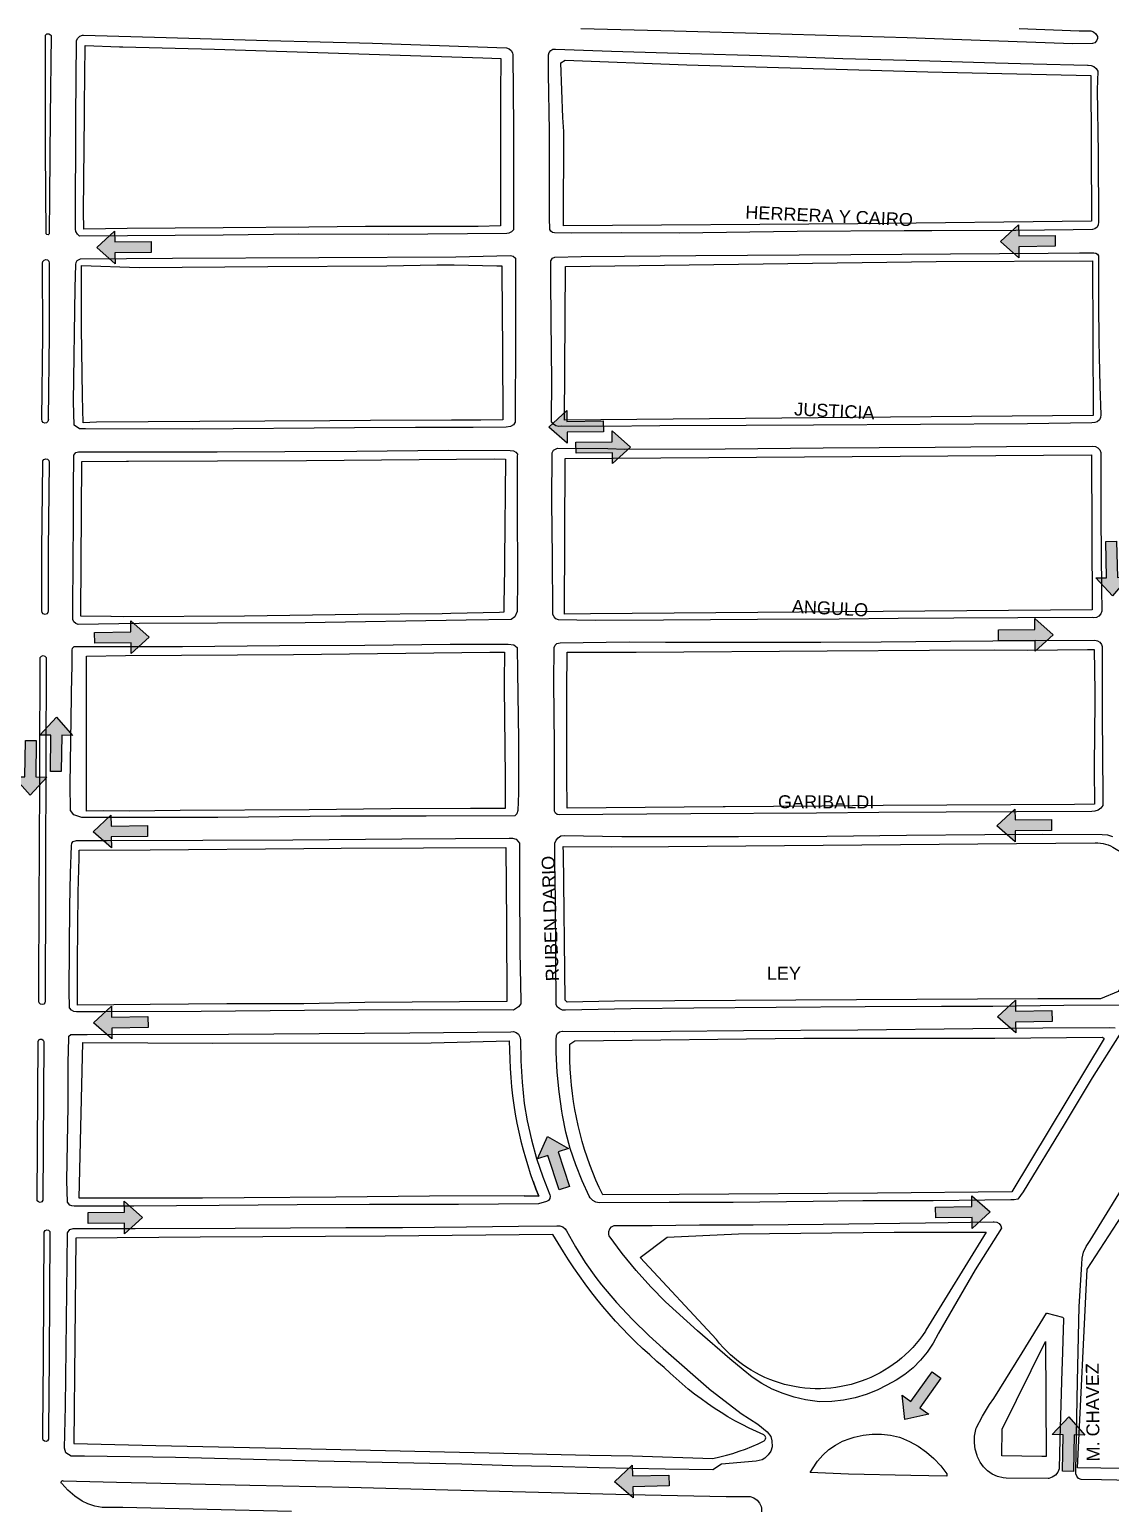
# Model space of a CAD drawing. Header units: metres. Extents: x 668617 to 675126, y 2286318 to 2293677.
# Drawn here: x 671734 to 672152, y 2291867 to 2292439 of the extents above; entities that cross this region are included whole.
import ezdxf

# ---------------------------------------------------------------- set-up
doc = ezdxf.new("R2010")
doc.units = ezdxf.units.M
doc.header["$MEASUREMENT"] = 0
for name, color, linetype in [('0_SENTIDO-VIAL', 30, 'Continuous'), ('DMTG-BANQUETA', 252, 'Continuous'), ('DMTG-CAMELLON', 252, 'Continuous'), ('DMTG-MANZANA', 253, 'Continuous'), ('DMTG-NOM-CALLES', 251, 'Continuous'), ('DMTG-TRAZA-BASE', 7, 'Continuous'), ('DMTG_SECCIONES_VIALES', 250, 'Continuous')]:
    doc.layers.add(name, color=color, linetype=linetype)
doc.styles.get("Standard").update_dxf_attribs({"font": 'arial.ttf'})

# ---------------------------------------------------------------- blocks, each defined once
blk = doc.blocks.new('traza_base_proyecto')
at = {"layer": '0_SENTIDO-VIAL'}
for points in [[(224.19, -298.07), (210.15, -298.26), (210.21, -302.48), (203.1, -296.25), (210.03, -289.84), (210.09, -294.05), (224.14, -293.86)], [(573.48, -295.73), (559.43, -295.92), (559.49, -300.14), (552.38, -293.91), (559.32, -287.5), (559.38, -291.71), (573.42, -291.52)], [(398.92, -367.43), (384.88, -367.62), (384.94, -371.84), (377.83, -365.61), (384.76, -359.2), (384.82, -363.41), (398.87, -363.22)], [(388.3, -371.49), (402.35, -371.3), (402.29, -367.09), (409.4, -373.31), (402.46, -379.73), (402.41, -375.51), (388.36, -375.7)], [(597.22, -409.65), (597.58, -423.69), (601.8, -423.58), (595.66, -430.76), (589.16, -423.91), (593.37, -423.8), (593.01, -409.76)], [(202.31, -444.92), (216.35, -444.73), (216.29, -440.52), (223.4, -446.74), (216.46, -453.16), (216.41, -448.94), (202.36, -449.13)], [(551.58, -444.01), (565.63, -443.82), (565.57, -439.61), (572.68, -445.83), (565.74, -452.25), (565.69, -448.04), (551.64, -448.23)], [(185.19, -498.71), (185.35, -484.67), (181.14, -484.62), (187.54, -477.67), (193.78, -484.76), (189.57, -484.72), (189.4, -498.76)], [(179.73, -486.75), (179.57, -500.79), (183.78, -500.84), (177.38, -507.79), (171.14, -500.7), (175.36, -500.74), (175.52, -486.7)], [(572.07, -521.46), (558.02, -521.65), (558.08, -525.86), (550.97, -519.64), (557.91, -513.22), (557.97, -517.43), (572.01, -517.24)], [(222.78, -523.8), (208.74, -523.99), (208.8, -528.2), (201.69, -521.97), (208.62, -515.56), (208.68, -519.77), (222.73, -519.58)], [(572.26, -595.32), (558.21, -595.51), (558.27, -599.72), (551.16, -593.5), (558.1, -587.08), (558.16, -591.29), (572.2, -591.1)], [(222.97, -597.65), (208.93, -597.84), (208.99, -602.06), (201.88, -595.83), (208.81, -589.42), (208.87, -593.63), (222.92, -593.44)], [(381.82, -660.4), (377.46, -647.04), (373.46, -648.35), (377.29, -639.71), (385.48, -644.43), (381.47, -645.74), (385.82, -659.09)], [(527.25, -667.03), (541.29, -666.84), (541.24, -662.63), (548.34, -668.85), (541.41, -675.27), (541.35, -671.06), (527.31, -671.25)], [(199.74, -669.19), (213.79, -669), (213.73, -664.79), (220.84, -671.01), (213.9, -677.43), (213.84, -673.22), (199.8, -673.41)], [(529.33, -733.17), (521.2, -744.63), (524.64, -747.07), (515.42, -749.13), (514.33, -739.75), (517.77, -742.19), (525.9, -730.73)], [(576.31, -769.08), (576.58, -755.03), (572.36, -754.95), (578.81, -748.05), (585, -755.19), (580.79, -755.11), (580.53, -769.16)], [(424.31, -774.8), (410.27, -775.15), (410.38, -779.36), (403.2, -773.22), (410.06, -766.73), (410.17, -770.94), (424.21, -770.59)]]:
    blk.add_hatch(color=256, dxfattribs=at).paths.add_polyline_path(points)
for points in [[(224.19, -298.07), (210.15, -298.26), (210.21, -302.48), (203.1, -296.25), (210.03, -289.84), (210.09, -294.05), (224.14, -293.86)], [(573.48, -295.73), (559.43, -295.92), (559.49, -300.14), (552.38, -293.91), (559.32, -287.5), (559.38, -291.71), (573.42, -291.52)], [(398.92, -367.43), (384.88, -367.62), (384.94, -371.84), (377.83, -365.61), (384.76, -359.2), (384.82, -363.41), (398.87, -363.22)], [(388.3, -371.49), (402.35, -371.3), (402.29, -367.09), (409.4, -373.31), (402.46, -379.73), (402.41, -375.51), (388.36, -375.7)], [(597.22, -409.65), (597.58, -423.69), (601.8, -423.58), (595.66, -430.76), (589.16, -423.91), (593.37, -423.8), (593.01, -409.76)], [(202.31, -444.92), (216.35, -444.73), (216.29, -440.52), (223.4, -446.74), (216.46, -453.16), (216.41, -448.94), (202.36, -449.13)], [(551.58, -444.01), (565.63, -443.82), (565.57, -439.61), (572.68, -445.83), (565.74, -452.25), (565.69, -448.04), (551.64, -448.23)], [(185.19, -498.71), (185.35, -484.67), (181.14, -484.62), (187.54, -477.67), (193.78, -484.76), (189.57, -484.72), (189.4, -498.76)], [(179.73, -486.75), (179.57, -500.79), (183.78, -500.84), (177.38, -507.79), (171.14, -500.7), (175.36, -500.74), (175.52, -486.7)], [(572.07, -521.46), (558.02, -521.65), (558.08, -525.86), (550.97, -519.64), (557.91, -513.22), (557.97, -517.43), (572.01, -517.24)], [(222.78, -523.8), (208.74, -523.99), (208.8, -528.2), (201.69, -521.97), (208.62, -515.56), (208.68, -519.77), (222.73, -519.58)], [(572.26, -595.32), (558.21, -595.51), (558.27, -599.72), (551.16, -593.5), (558.1, -587.08), (558.16, -591.29), (572.2, -591.1)], [(222.97, -597.65), (208.93, -597.84), (208.99, -602.06), (201.88, -595.83), (208.81, -589.42), (208.87, -593.63), (222.92, -593.44)], [(381.82, -660.4), (377.46, -647.04), (373.46, -648.35), (377.29, -639.71), (385.48, -644.43), (381.47, -645.74), (385.82, -659.09)], [(527.25, -667.03), (541.29, -666.84), (541.24, -662.63), (548.34, -668.85), (541.41, -675.27), (541.35, -671.06), (527.31, -671.25)], [(199.74, -669.19), (213.79, -669), (213.73, -664.79), (220.84, -671.01), (213.9, -677.43), (213.84, -673.22), (199.8, -673.41)], [(529.33, -733.17), (521.2, -744.63), (524.64, -747.07), (515.42, -749.13), (514.33, -739.75), (517.77, -742.19), (525.9, -730.73)], [(576.31, -769.08), (576.58, -755.03), (572.36, -754.95), (578.81, -748.05), (585, -755.19), (580.79, -755.11), (580.53, -769.16)], [(424.31, -774.8), (410.27, -775.15), (410.38, -779.36), (403.2, -773.22), (410.06, -766.73), (410.17, -770.94), (424.21, -770.59)]]:
    blk.add_lwpolyline(points, close=True, dxfattribs=at)
at = {"layer": 'DMTG-BANQUETA', "linetype": 'Continuous', "lineweight": 25}
for points in [[(361.57, -290.79, 0), (315.81, -291.14, 0), (281.12, -291.11, 0), (251.94, -291.47, 0), (196.49, -291.82, 0), (195.63, -291.03, 0), (195.07, -290, 0), (194.9, -289.17, 0), (195.07, -245.92, 0), (195.34, -216.22, 0), (195.82, -215.26, 0), (196.61, -214.55, 0), (197.6, -214.16, 0), (197.96, -214.12, 0), (229.9, -215.06, 0), (269.28, -216.19, 0), (309.72, -217.26, 0), (361.49, -219.1, 0), (362.48, -219.39, 0), (363.3, -220.04, 0), (363.81, -220.94, 0), (363.94, -221.68, 0), (364.16, -249.87, 0), (364.11, -289.37, 0), (363.35, -290.19, 0), (362.37, -290.67, 0)], [(564.95, -225.27, 0), (585.92, -225.79, 0), (586.2, -225.74, 0), (587.38, -225.8, 0), (588.48, -226.25, 0), (589.37, -227.03, 0), (589.96, -228.06, 0), (589.75, -235.23, 0), (590.06, -259.76, 0), (590.21, -286.09, 0), (590.26, -286.37, 0), (590.15, -287.4, 0), (589.66, -288.3, 0), (588.87, -288.96, 0), (587.88, -289.26, 0), (580.5, -289.42, 0), (558.24, -289.68, 0), (525.87, -289.77, 0), (515.11, -289.79, 0), (473.81, -290, 0), (428.13, -290.6, 0), (405.85, -290.58, 0), (386.75, -290.62, 0), (379.95, -290.49, 0), (379.24, -290.37, 0), (378.56, -289.92, 0), (378.19, -289.19, 0), (378.13, -284.68, 0), (378.06, -251.3, 0), (377.69, -229.12, 0), (377.72, -221.87, 0), (377.72, -221.73, 0), (377.96, -220.8, 0), (378.56, -220.05, 0), (379.41, -219.6, 0), (380.37, -219.54, 0), (402.02, -220.36, 0), (432.27, -221.25, 0), (460.03, -222.06, 0), (491.45, -223.16, 0), (520.75, -223.91, 0), (550.48, -224.86, 0)], [(302.72, -365.94, 0), (240.25, -366.4, 0), (198.82, -366.26, 0), (196.39, -366.22, 0), (194.37, -364.87, 0), (194.14, -355.87, 0), (194.78, -311.73, 0), (195.04, -302.78, 0), (195.1, -301.98, 0), (195.51, -301.24, 0), (196.82, -300.58, 0), (232.44, -300.37, 0), (288.98, -300.09, 0), (341.94, -299.78, 0), (363, -299.35, 0), (364.09, -299.55, 0), (364.88, -300.27, 0), (364.96, -307.82, 0), (365, -330.21, 0), (364.83, -363.69, 0), (364.14, -364.69, 0), (362.97, -365.43, 0), (361.36, -365.61, 0), (348.57, -365.78, 0), (326.26, -365.8, 0)], [(420.7, -365.16, 0), (398.89, -365.33, 0), (382.85, -365.29, 0), (381.69, -365.41, 0), (380.55, -365.12, 0), (379.56, -364.49, 0), (378.85, -363.56, 0), (378.97, -346.94, 0), (378.89, -337.03, 0), (378.63, -309.47, 0), (378.6, -301.34, 0), (379.24, -300.31, 0), (380.13, -299.87, 0), (390.25, -299.62, 0), (407.07, -299.49, 0), (434.57, -299.3, 0), (494.47, -298.84, 0), (514.22, -298.78, 0), (570.73, -298.37, 0), (582.9, -298.24, 0), (588.44, -298.29, 0), (589.22, -298.33, 0), (589.85, -298.75, 0), (590.21, -299.43, 0), (590.21, -300.01, 0), (590.26, -317.82, 0), (590.42, -332.43, 0), (590.44, -338.33, 0), (590.76, -349.81, 0), (591.08, -360.87, 0), (591, -361.85, 0), (590.55, -362.79, 0), (589.77, -363.51, 0), (588.8, -363.87, 0), (587.68, -364.02, 0), (562.74, -364.33, 0), (480.13, -364.9, 0), (454.07, -364.93, 0)], [(364.11, -374.79, 0), (365.06, -375.32, 0), (365.65, -376.08, 0), (365.64, -376.79, 0), (365.54, -395.44, 0), (365.76, -424.48, 0), (365.53, -436.83, 0), (364.71, -438.94, 0), (363.27, -439.95, 0), (345.82, -440.23, 0), (283.65, -441.26, 0), (249.8, -441.43, 0), (219.57, -441.47, 0), (195.95, -441.87, 0), (195.02, -441.54, 0), (194.29, -440.87, 0), (193.88, -439.97, 0), (193.83, -439.24, 0), (193.94, -413.93, 0), (194.1, -405.67, 0), (194.07, -389.4, 0), (194.31, -376.5, 0), (195.03, -375.43, 0), (196.03, -375.22, 0), (215.1, -375.1, 0), (249.69, -375.2, 0), (275.85, -375.07, 0), (303.6, -374.86, 0), (338.97, -374.51, 0), (362.87, -374.68, 0)], [(590.01, -373.62, 0), (590.73, -374.44, 0), (591.1, -375.45, 0), (591.12, -375.56, 0), (591.19, -400.84, 0), (591.39, -427.93, 0), (591.48, -436.8, 0), (591.1, -437.82, 0), (590.39, -438.62, 0), (589.44, -439.15, 0), (588.34, -439.27, 0), (587.74, -439.17, 0), (559.11, -439.27, 0), (534.3, -439.45, 0), (512.76, -439.52, 0), (489.96, -439.79, 0), (458.44, -439.98, 0), (422.08, -440.25, 0), (395.7, -440.41, 0), (381.56, -440.12, 0), (380.58, -439.72, 0), (379.83, -438.98, 0), (379.4, -438.01, 0), (379.35, -436.99, 0), (379.27, -415.81, 0), (379.02, -394.43, 0), (379.11, -375.54, 0), (379.6, -374.47, 0), (381.23, -373.69, 0), (400.65, -373.91, 0), (407.2, -374.09, 0), (445.94, -373.98, 0), (483.83, -373.61, 0), (527.15, -373.35, 0), (554.69, -373.08, 0), (587.97, -372.99, 0), (589.05, -373.12, 0)], [(364.24, -449.75, 0), (365.6, -450.77, 0), (365.71, -460.03, 0), (366.13, -486.45, 0), (366.12, -507.12, 0), (365.88, -513.74, 0), (365.41, -515.01, 0), (364.66, -515.84, 0), (330.38, -515.92, 0), (297.45, -515.97, 0), (249.91, -516.45, 0), (214.4, -516.52, 0), (197.39, -516.47, 0), (194.3, -515.5, 0), (192.97, -513.71, 0), (192.85, -503.77, 0), (193.52, -461.37, 0), (193.59, -459.15, 0), (193.56, -451.85, 0), (193.81, -451.06, 0), (194.45, -450.41, 0), (196.29, -450.35, 0), (206.54, -450.42, 0), (236.19, -450.36, 0), (273.74, -450.07, 0), (306.72, -449.87, 0), (339.75, -449.54, 0), (362.16, -449.44, 0)], [(589.82, -448.15, 0), (590.72, -448.72, 0), (591.34, -449.58, 0), (591.6, -450.44, 0), (591.69, -477.04, 0), (591.94, -507.85, 0), (591.94, -511.87, 0), (591.15, -512.93, 0), (590.1, -513.69, 0), (588.86, -514.09, 0), (587.59, -514.11, 0), (558.54, -514.3, 0), (531.41, -514.46, 0), (505.34, -514.54, 0), (481.22, -514.75, 0), (432.69, -515.12, 0), (398.69, -515.34, 0), (381.94, -515.46, 0), (381.07, -515.3, 0), (380.38, -514.78, 0), (379.98, -514.01, 0), (379.97, -513.12, 0), (380.01, -512.98, 0), (379.96, -488.48, 0), (379.69, -464.24, 0), (379.94, -450.8, 0), (380.29, -449.9, 0), (380.97, -449.2, 0), (382.19, -448.97, 0), (408.9, -448.65, 0), (422.9, -448.71, 0), (482.98, -448.69, 0), (506.23, -448.56, 0), (533, -448.35, 0), (565.69, -448.04, 0), (588.77, -447.95, 0)], [(366.15, -589.68, 0), (364.19, -590.94, 0), (325.06, -590.76, 0), (283.41, -591.1, 0), (243.52, -591.48, 0), (205.48, -591.58, 0), (195.34, -591.6, 0), (194.31, -591.5, 0), (193.33, -590.93, 0), (192.62, -590, 0), (192.51, -583.41, 0), (192.77, -550.73, 0), (192.95, -537.95, 0), (193.39, -527.41, 0), (193.44, -526.43, 0), (193.99, -525.78, 0), (195.27, -525.41, 0), (207.12, -525.4, 0), (244.14, -525.28, 0), (278.91, -525.05, 0), (321.02, -524.69, 0), (362.44, -524.46, 0), (363.83, -524.48, 0), (365.22, -524.85, 0), (366.44, -526.36, 0), (366.47, -541.49, 0), (366.62, -568.42, 0), (366.96, -587.3, 0), (366.94, -588.5, 0)], [(250.39, -666.37, 0), (217.41, -666.7, 0), (194.34, -666.62, 0), (193.5, -666.61, 0), (192.66, -666.34, 0), (191.79, -665.19, 0), (191.61, -656.7, 0), (192.01, -628.05, 0), (192.11, -611.2, 0), (192.28, -601.77, 0), (192.35, -600.96, 0), (193.08, -600.36, 0), (199.47, -600.28, 0), (253.99, -600.25, 0), (324.06, -599.72, 0), (363.19, -599.26, 0), (364.21, -599.23, 0), (365.25, -599.57, 0), (366.1, -600.27, 0), (366.65, -601.22, 0), (366.83, -602.3, 0), (366.94, -610.55, 0), (367.45, -618.79, 0), (368.35, -627, 0), (369.48, -633.72, 0), (371.08, -641.02, 0), (373.06, -648.23, 0), (375.44, -655.32, 0), (378.19, -662.27, 0), (378.3, -662.85, 0), (378.16, -663.73, 0), (377.66, -664.46, 0), (376.88, -664.91, 0), (373.84, -665.74, 0), (342.89, -666.03, 0), (308.53, -666.08, 0), (280.54, -666.12, 0)], [(383.22, -674.71, 0), (384.16, -675.49, 0), (384.63, -676.17, 0), (388.06, -682.37, 0), (391.83, -688.42, 0), (395.94, -694.22, 0), (398.19, -697.11, 0), (404.01, -703.95, 0), (410.14, -710.52, 0), (416.55, -716.81, 0), (421.94, -721.67, 0), (440.71, -738.01, 0), (440.97, -738.23, 0), (452.16, -746.77, 0), (458.55, -750.93, 0), (462.25, -753.92, 0), (463.6, -755.72, 0), (463.96, -757.32, 0), (464.16, -759.73, 0), (463.56, -761.36, 0), (462.6, -762.81, 0), (461.34, -764.01, 0), (460.2, -764.71, 0), (457.99, -765.27, 0), (444.56, -766.37, 0), (441.19, -768.61, 0), (422.77, -768.28, 0), (397.28, -767.85, 0), (378.57, -767.23, 0), (363.6, -767.02, 0), (344.23, -766.35, 0), (288.66, -765.21, 0), (268.69, -764.71, 0), (233.54, -763.85, 0), (198.41, -763.35, 0), (193.25, -763.31, 0), (191.2, -761.99, 0), (190.71, -760.25, 0), (191.09, -743.91, 0), (191.65, -688.61, 0), (191.81, -677, 0), (192.77, -675.76, 0), (194, -675.25, 0), (195.16, -675.27, 0), (217.94, -675.36, 0), (256.64, -675.22, 0), (299.35, -674.94, 0), (321.3, -674.87, 0), (345.97, -674.69, 0), (366.11, -674.41, 0), (380.86, -674.24, 0), (382.08, -674.28, 0)], [(551.81, -673.4, 0), (552.44, -674.22, 0), (552.69, -675.21, 0), (542.63, -691.33, 0), (528.4, -715.75, 0), (528.25, -716.07, 0), (526.31, -719.68, 0), (524.04, -723.07, 0), (521.44, -726.23, 0), (518.55, -729.12, 0), (515.38, -731.71, 0), (511.98, -733.98, 0), (508.38, -735.91, 0), (504.74, -737.73, 0), (500.5, -739.41, 0), (496.14, -740.73, 0), (491.69, -741.65, 0), (487.15, -742.18, 0), (482.59, -742.31, 0), (481.47, -742.21, 0), (477, -741.58, 0), (472.6, -740.55, 0), (468.31, -739.12, 0), (464.16, -737.34, 0), (460.19, -735.2, 0), (456.44, -732.7, 0), (452.88, -729.87, 0), (447.82, -725.66, 0), (435.25, -714.8, 0), (422.94, -703.65, 0), (417.22, -697.84, 0), (411.55, -691.53, 0), (406.19, -684.96, 0), (401.14, -678.15, 0), (400.99, -677.62, 0), (400.98, -676.52, 0), (401.35, -675.48, 0), (402.07, -674.62, 0), (403.05, -674.09, 0), (407.94, -674.12, 0), (417.7, -674.1, 0), (436.04, -673.94, 0), (456.76, -673.83, 0), (483.88, -673.6, 0), (523.34, -673.1, 0), (549.58, -672.77, 0), (549.94, -672.73, 0), (550.94, -672.87, 0)], [(571.02, -771.93, 0), (570.76, -771.97, 0), (554.57, -771.81, 0), (553.38, -771.71, 0), (551.21, -771.17, 0), (549.19, -770.25, 0), (547.31, -768.98, 0), (545.73, -767.41, 0), (544.44, -765.57, 0), (543.5, -763.54, 0), (543.35, -763.09, 0), (542.62, -760.62, 0), (542.27, -758.09, 0), (542.33, -755.52, 0), (542.77, -752.99, 0), (542.94, -752.41, 0), (545.35, -747.8, 0), (548.11, -743.37, 0), (549.75, -741.07, 0), (560.69, -723.34, 0), (570.07, -708.04, 0), (570.44, -707.99, 0), (576.33, -709.62, 0), (576.64, -709.95, 0), (576.64, -710.41, 0), (576.15, -727.1, 0), (576.11, -730.06, 0), (575.26, -756.67, 0), (575.02, -768.22, 0), (574.46, -769.54, 0), (573.55, -770.65, 0), (572.38, -771.46, 0)], [(531.66, -770.44, 0), (531.64, -771.01, 0), (517.74, -770.78, 0), (493.66, -770.28, 0), (478.87, -769.66, 0), (481.44, -765.56, 0), (481.69, -765.24, 0), (483.69, -762.86, 0), (486.02, -760.77, 0), (488.58, -758.99, 0), (491.36, -757.55, 0), (494.29, -756.47, 0), (495.76, -756, 0), (499.23, -755.2, 0), (502.76, -754.79, 0), (506.31, -754.79, 0), (509.86, -755.18, 0), (513.33, -755.96, 0), (513.69, -756.09, 0), (517.22, -757.6, 0), (520.59, -759.48, 0), (523.74, -761.69, 0), (526.64, -764.22, 0), (529.27, -767.04, 0), (531.59, -770.11, 0)]]:
    blk.add_polyline3d(points, close=True, dxfattribs=at)
for points in [[(601.56, -588.96, 0), (576.85, -589.08, 0), (549.35, -589.46, 0), (529.55, -589.46, 0), (500.02, -589.62, 0), (465.63, -589.96, 0), (433.86, -590.22, 0), (409.56, -590.37, 0), (384.28, -590.87, 0), (383.13, -590.87, 0), (382.05, -590.46, 0), (381.19, -589.72, 0), (380.64, -588.81, 0), (380.5, -570.27, 0), (380.33, -548.27, 0), (380.15, -533.59, 0), (380.14, -531.36, 0), (380.15, -526.37, 0), (380.61, -525.22, 0), (381.44, -524.28, 0), (382.49, -523.62, 0), (383.69, -523.37, 0), (406, -523.82, 0), (430.09, -523.82, 0), (451.14, -523.81, 0), (485.21, -523.69, 0), (516.01, -523.28, 0), (546.3, -523.11, 0), (568.77, -522.96, 0), (591.69, -523, 0), (593.7, -523.21, 0), (595.63, -523.8, 0)], [(598.25, -600.62, 0), (587.77, -617.08, 0), (577.01, -635.06, 0), (561.15, -661.12, 0), (559.08, -663.93, 0), (557.61, -664.29, 0), (556.4, -664.29, 0), (526.32, -664.59, 0), (499.1, -664.65, 0), (480.01, -664.9, 0), (449.08, -665.22, 0), (424.3, -665.2, 0), (397.29, -665.37, 0), (395.97, -665.11, 0), (394.79, -664.47, 0), (393.85, -663.52, 0), (393.45, -662.86, 0), (390.64, -656.87, 0), (388.19, -650.71, 0), (386.12, -644.42, 0), (384.44, -638.02, 0), (383.13, -631.53, 0), (382.88, -629.98, 0), (381.76, -622.48, 0), (381.03, -614.92, 0), (380.7, -607.34, 0), (380.7, -602.45, 0), (380.74, -600.74, 0), (381.21, -599.9, 0), (381.98, -599.32, 0), (382.94, -599.1, 0), (383.06, -599.1, 0), (403.23, -599.21, 0), (424.8, -599.05, 0), (452.98, -598.76, 0), (497.22, -598.54, 0), (541.64, -598.01, 0), (568.72, -597.75, 0), (594.55, -597.62, 0), (596.63, -597.71, 0)], [(609.04, -772.87, 0), (591.34, -772.49, 0), (583.51, -772.37, 0), (582.56, -771.87, 0), (581.85, -771.08, 0), (581.49, -770.08, 0), (581.52, -769.01, 0), (581.53, -768.98, 0), (582.14, -734.44, 0), (582.73, -705.49, 0), (583.74, -689.07, 0), (583.91, -686.73, 0), (584.46, -684.45, 0), (585.4, -682.29, 0), (586.69, -680.33, 0), (586.96, -680, 0), (599.06, -660.22, 0)]]:
    blk.add_polyline3d(points, dxfattribs=at)
at = {"layer": 'DMTG-CAMELLON', "linetype": 'Continuous', "lineweight": 25}
for points in [[(559.56, -211.58, 0), (582.74, -212.49, 0), (587.19, -212.52, 0), (587.22, -212.52, 0), (588.32, -212.9, 0), (589.24, -213.62, 0), (589.85, -214.62, 0), (589.85, -215.45, 0), (589.5, -216.36, 0), (588.81, -217.04, 0), (587.91, -217.4, 0), (580.31, -217.46, 0), (533.78, -215.87, 0), (516.35, -215.21, 0), (462.95, -213.62, 0), (426.23, -212.62, 0), (390.19, -211.68, 0)], [(278.33, -784.69, 0), (213.25, -783.18, 0), (205.2, -783.11, 0), (202.39, -782.6, 0), (199.69, -781.7, 0), (197.47, -780.62, 0), (194.61, -778.7, 0), (191.99, -776.45, 0), (189.64, -773.91, 0), (189.56, -773.81, 0), (189.31, -773.42, 0), (189.44, -772.96, 0), (189.85, -772.74, 0), (190.13, -772.8, 0), (210.69, -773.37, 0), (262.31, -774.55, 0), (300.57, -775.23, 0), (338.84, -776.29, 0), (343.84, -776.46, 0), (408.69, -778.08, 0), (446.35, -778.84, 0), (455.38, -778.83, 0), (455.65, -778.87, 0), (457.06, -779.4, 0), (458.3, -780.27, 0), (459.27, -781.43, 0), (459.89, -782.8, 0), (460.03, -783.42, 0), (460.06, -784.81, 0)]]:
    blk.add_polyline3d(points, dxfattribs=at)
for points in [[(184.75, -290.97, 0), (184.33, -291.29, 0), (183.81, -291.22, 0), (183.55, -290.98, 0), (183.34, -258.59, 0), (183.3, -225.54, 0), (183.25, -214.1, 0), (183.87, -213.68, 0), (184.62, -213.64, 0), (185.27, -213.98, 0), (185.47, -214.22, 0), (185.08, -245.74, 0), (184.82, -276.52, 0)], [(183.75, -363.91, 0), (183.06, -364.06, 0), (182.4, -363.82, 0), (181.97, -363.26, 0), (181.9, -362.56, 0), (182.23, -329.84, 0), (182.21, -302.31, 0), (182.3, -301.61, 0), (182.75, -301.07, 0), (183.44, -300.85, 0), (184.1, -301.02, 0), (184.58, -301.54, 0), (184.72, -302.23, 0), (184.71, -302.31, 0), (184.73, -329.85, 0), (184.4, -362.59, 0), (184.41, -362.73, 0), (184.25, -363.42, 0)], [(183.8, -437.82, 0), (183.13, -438.02, 0), (182.45, -437.83, 0), (181.98, -437.31, 0), (181.86, -436.62, 0), (181.86, -412.98, 0), (182.22, -379.37, 0), (182.29, -378.68, 0), (182.73, -378.12, 0), (183.39, -377.87, 0), (184.08, -378.04, 0), (184.59, -378.54, 0), (184.74, -379.22, 0), (184.72, -379.41, 0), (184.37, -412.99, 0), (184.35, -436.62, 0), (184.26, -437.28, 0)], [(182.69, -588.59, 0), (182.02, -588.8, 0), (181.35, -588.62, 0), (180.9, -588.11, 0), (180.79, -587.43, 0), (180.89, -543.2, 0), (180.94, -535.12, 0), (181.2, -455.34, 0), (181.28, -454.65, 0), (181.73, -454.12, 0), (182.39, -453.92, 0), (183.05, -454.11, 0), (183.51, -454.62, 0), (183.61, -455.31, 0), (183.6, -455.35, 0), (183.33, -535.12, 0), (183.29, -543.21, 0), (183.19, -587.44, 0), (183.11, -588.05, 0)], [(181.85, -664.95, 0), (181.24, -665.2, 0), (180.6, -665.05, 0), (180.15, -664.57, 0), (180.05, -663.92, 0), (180.44, -603.04, 0), (180.7, -602.44, 0), (181.26, -602.09, 0), (181.91, -602.12, 0), (182.44, -602.51, 0), (182.64, -603.05, 0), (182.25, -663.93, 0), (182.22, -664.4, 0)], [(184.14, -757.35, 0), (183.55, -757.62, 0), (182.9, -757.53, 0), (182.44, -757.07, 0), (182.29, -756.43, 0), (182.33, -753.45, 0), (182.5, -725.45, 0), (182.85, -676.68, 0), (183.21, -676.12, 0), (183.82, -675.87, 0), (184.48, -675.99, 0), (184.94, -676.45, 0), (185.05, -676.7, 0), (184.7, -725.47, 0), (184.52, -753.48, 0), (184.49, -756.46, 0), (184.47, -756.78, 0)]]:
    blk.add_polyline3d(points, close=True, dxfattribs=at)
at = {"layer": 'DMTG-MANZANA', "color": 8, "linetype": 'Continuous', "lineweight": 25}
for p, q in [((198.4, -241.38), (198.63, -218.14)), ((198.63, -218.14), (211.88, -218.64)), ((211.88, -218.64), (213.24, -218.68)), ((213.24, -218.68), (248.62, -219.61)), ((248.62, -219.61), (352.31, -222.89)), ((352.31, -222.89), (359.21, -223.13)), ((359.21, -223.13), (359.12, -236.55)), ((359.12, -236.55), (359.15, -261.25)), ((198, -282.33), (198.34, -245.12)), ((198.34, -245.12), (198.4, -241.38)), ((359.15, -262.87), (359.12, -287.82)), ((359.15, -261.25), (359.15, -262.87)), ((198.07, -289.05), (198, -282.33)), ((214.88, -288.92), (198.07, -289.05)), ((252.03, -288.65), (214.88, -288.92)), ((285.13, -288.38), (252.03, -288.65)), ((306.96, -288.14), (285.13, -288.38)), ((350.49, -288.06), (306.96, -288.14)), ((359.12, -287.82), (350.49, -288.06)), ((199.15, -454.08), (214.28, -453.85)), ((199.22, -513.99), (199.15, -454.08)), ((205.68, -513.92), (199.22, -513.99)), ((197.69, -603.46), (247.98, -603.71)), ((223.78, -663.53), (196.34, -663.57))]:
    blk.add_line(p, q, dxfattribs=at)
at = {"layer": 'DMTG-MANZANA', "linetype": 'Continuous', "lineweight": 25}
for points in [[(213.24, -218.68, 0), (248.62, -219.61, 0), (352.31, -222.89, 0), (359.21, -223.13, 0), (359.12, -236.55, 0), (359.15, -261.25, 0), (359.15, -262.87, 0), (359.12, -287.82, 0), (350.49, -288.06, 0), (306.96, -288.14, 0), (285.13, -288.38, 0), (252.03, -288.65, 0), (214.88, -288.92, 0), (198.07, -289.05, 0), (198, -282.33, 0), (198.34, -245.12, 0), (198.4, -241.38, 0), (198.63, -218.14, 0), (211.88, -218.64, 0)], [(383.48, -287.86, 0), (383.66, -251.35, 0), (383.21, -246.01, 0), (382.49, -224.8, 0), (384.11, -223.78, 0), (431.17, -225.65, 0), (524.33, -228.3, 0), (587.22, -229.72, 0), (587.47, -286.03, 0), (497.17, -287.06, 0)], [(383.48, -287.86, 0), (383.66, -251.35, 0), (383.21, -246.01, 0), (382.49, -224.8, 0), (384.11, -223.78, 0), (431.17, -225.65, 0), (524.33, -228.3, 0), (587.22, -229.72, 0), (587.47, -286.03, 0), (497.17, -287.06, 0)], [(308.9, -363, 0), (293.25, -363.14, 0), (243, -363.38, 0), (203.06, -363.72, 0), (197.81, -363.92, 0), (197.55, -353.65, 0), (197.17, -327.19, 0), (197.28, -303.2, 0), (219.57, -303.91, 0), (269.22, -303.53, 0), (315.18, -303.23, 0), (334.6, -302.95, 0), (341.18, -302.91, 0), (357.67, -303.25, 0), (359.67, -303.29, 0), (359.68, -305.5, 0), (359.92, -336.11, 0), (360.06, -362.83, 0), (351.51, -362.87, 0), (340.2, -362.93, 0)], [(308.9, -363, 0), (293.25, -363.14, 0), (243, -363.38, 0), (203.06, -363.72, 0), (197.81, -363.92, 0), (197.55, -353.65, 0), (197.17, -327.19, 0), (197.28, -303.2, 0), (219.57, -303.91, 0), (269.22, -303.53, 0), (315.18, -303.23, 0), (334.6, -302.95, 0), (341.18, -302.91, 0), (357.67, -303.25, 0), (359.67, -303.29, 0), (359.68, -305.5, 0), (359.92, -336.11, 0), (360.06, -362.83, 0), (351.51, -362.87, 0), (340.2, -362.93, 0)], [(588.15, -361.12, 0), (509.79, -361.71, 0), (383.88, -362.87, 0), (384.28, -303.53, 0), (527.52, -301.64, 0), (587.9, -301.38, 0)], [(588.15, -361.12, 0), (509.79, -361.71, 0), (383.88, -362.87, 0), (384.28, -303.53, 0), (527.52, -301.64, 0), (587.9, -301.38, 0)], [(587.57, -376.33, 0), (587.75, -436.21, 0), (393.87, -437.79, 0), (383.93, -437.86, 0), (384.08, -377.78, 0)], [(587.57, -376.33, 0), (587.75, -436.21, 0), (393.87, -437.79, 0), (383.93, -437.86, 0), (384.08, -377.78, 0)], [(215.4, -378.74, 0), (284.18, -378.46, 0), (356.69, -377.92, 0), (361.09, -377.99, 0), (360.72, -416.91, 0), (360.51, -430.4, 0), (360.49, -430.94, 0), (360.47, -437.15, 0), (358.7, -437.2, 0), (339.98, -437.67, 0), (336.56, -437.71, 0), (303.98, -438.08, 0), (260.25, -438.71, 0), (213.5, -438.98, 0), (208.51, -438.8, 0), (196.95, -438.69, 0), (196.96, -437.47, 0), (197.37, -378.96, 0), (214.6, -378.74, 0)], [(215.4, -378.74, 0), (284.18, -378.46, 0), (356.69, -377.92, 0), (361.09, -377.99, 0), (360.72, -416.91, 0), (360.51, -430.4, 0), (360.49, -430.94, 0), (360.47, -437.15, 0), (358.7, -437.2, 0), (339.98, -437.67, 0), (336.56, -437.71, 0), (303.98, -438.08, 0), (260.25, -438.71, 0), (213.5, -438.98, 0), (208.51, -438.8, 0), (196.95, -438.69, 0), (196.96, -437.47, 0), (197.37, -378.96, 0), (214.6, -378.74, 0)], [(581, -511.45, 0), (506.98, -511.84, 0), (483.27, -512.16, 0), (446, -512.34, 0), (445.19, -512.39, 0), (384.88, -512.81, 0), (384.82, -500.29, 0), (384.82, -494.9, 0), (384.82, -467.37, 0), (384.92, -452.56, 0), (404.61, -452.56, 0), (411.53, -452.61, 0), (485.41, -452.08, 0), (524.88, -451.77, 0), (549.95, -451.68, 0), (562.85, -451.79, 0), (585.98, -451.56, 0), (588.61, -451.5, 0), (588.85, -467.73, 0), (588.87, -468.49, 0), (588.83, -471.63, 0), (588.57, -496.51, 0), (588.6, -497.68, 0), (588.74, -511.33, 0)], [(581, -511.45, 0), (506.98, -511.84, 0), (483.27, -512.16, 0), (446, -512.34, 0), (445.19, -512.39, 0), (384.88, -512.81, 0), (384.82, -500.29, 0), (384.82, -494.9, 0), (384.82, -467.37, 0), (384.92, -452.56, 0), (404.61, -452.56, 0), (411.53, -452.61, 0), (485.41, -452.08, 0), (524.88, -451.77, 0), (549.95, -451.68, 0), (562.85, -451.79, 0), (585.98, -451.56, 0), (588.61, -451.5, 0), (588.85, -467.73, 0), (588.87, -468.49, 0), (588.83, -471.63, 0), (588.57, -496.51, 0), (588.6, -497.68, 0), (588.74, -511.33, 0)], [(360.58, -466.15, 0), (360.97, -500.76, 0), (360.89, -510.55, 0), (360.94, -511.16, 0), (360.88, -513.04, 0), (347.49, -513.04, 0), (316.77, -513.12, 0), (285.26, -513.54, 0), (235.3, -513.81, 0), (215.71, -513.97, 0), (205.68, -513.92, 0), (199.22, -513.99, 0), (199.15, -454.08, 0), (214.28, -453.85, 0), (279.14, -453.45, 0), (354.99, -452.63, 0), (356.55, -452.6, 0), (359.07, -452.61, 0), (360.7, -452.59, 0), (360.61, -463.92, 0)], [(360.58, -466.15, 0), (360.97, -500.76, 0), (360.89, -510.55, 0), (360.94, -511.16, 0), (360.88, -513.04, 0), (347.49, -513.04, 0), (316.77, -513.12, 0), (285.26, -513.54, 0), (235.3, -513.81, 0), (215.71, -513.97, 0), (205.68, -513.92, 0), (199.22, -513.99, 0), (199.15, -454.08, 0), (214.28, -453.85, 0), (279.14, -453.45, 0), (354.99, -452.63, 0), (356.55, -452.6, 0), (359.07, -452.61, 0), (360.7, -452.59, 0), (360.61, -463.92, 0)], [(626.02, -546.4, 0), (618.16, -559.73, 0), (614.95, -557.64, 0), (597.77, -583.75, 0), (591.01, -586.54, 0), (566.72, -586.56, 0), (403.17, -587.45, 0), (384.95, -587.81, 0), (384.19, -587.08, 0), (383.44, -530.18, 0), (383.39, -527.67, 0), (402.04, -527.83, 0), (424.03, -527.71, 0), (558.57, -526.51, 0), (588.99, -526.28, 0), (589.99, -526.3, 0), (590.99, -526.39, 0), (591.98, -526.55, 0), (592.96, -526.79, 0), (593.91, -527.09, 0), (594.84, -527.46, 0), (595.75, -527.9, 0), (626.23, -546.01, 0)], [(626.02, -546.4, 0), (618.16, -559.73, 0), (614.95, -557.64, 0), (597.77, -583.75, 0), (591.01, -586.54, 0), (566.72, -586.56, 0), (403.17, -587.45, 0), (384.95, -587.81, 0), (384.19, -587.08, 0), (383.44, -530.18, 0), (383.39, -527.67, 0), (402.04, -527.83, 0), (424.03, -527.71, 0), (558.57, -526.51, 0), (588.99, -526.28, 0), (589.99, -526.3, 0), (590.99, -526.39, 0), (591.98, -526.55, 0), (592.96, -526.79, 0), (593.91, -527.09, 0), (594.84, -527.46, 0), (595.75, -527.9, 0), (626.23, -546.01, 0)], [(361.57, -587.63, 0), (306.76, -588.01, 0), (283.11, -588.51, 0), (253.41, -588.55, 0), (223.78, -588.72, 0), (195.65, -588.99, 0), (195.74, -573.67, 0), (195.74, -572.68, 0), (195.98, -545.27, 0), (196.29, -532.15, 0), (196.32, -529.16, 0), (223.79, -528.98, 0), (283.12, -528.45, 0), (297.55, -528.37, 0), (361.23, -528.02, 0), (361.41, -557.36, 0), (361.4, -557.84, 0)], [(361.57, -587.63, 0), (306.76, -588.01, 0), (283.11, -588.51, 0), (253.41, -588.55, 0), (223.78, -588.72, 0), (195.65, -588.99, 0), (195.74, -573.67, 0), (195.74, -572.68, 0), (195.98, -545.27, 0), (196.29, -532.15, 0), (196.32, -529.16, 0), (223.79, -528.98, 0), (283.12, -528.45, 0), (297.55, -528.37, 0), (361.23, -528.02, 0), (361.41, -557.36, 0), (361.4, -557.84, 0)], [(368.31, -662.67, 0), (331.68, -662.86, 0), (295.47, -663.14, 0), (260.08, -663.43, 0), (244, -663.63, 0), (224.16, -663.56, 0), (223.78, -663.53, 0), (196.34, -663.57, 0), (197.69, -603.46, 0), (247.98, -603.71, 0), (332.29, -603.57, 0), (362.53, -602.79, 0), (362.62, -606.38, 0), (362.69, -609.92, 0), (362.85, -613.47, 0), (363.09, -617.01, 0), (363.41, -620.55, 0), (363.81, -624.08, 0), (364.3, -627.59, 0), (364.86, -631.1, 0), (365.51, -634.59, 0), (366.23, -638.06, 0), (367.04, -641.52, 0), (367.93, -644.96, 0), (368.76, -648, 0), (369.66, -651.02, 0), (370.63, -654.01, 0), (371.67, -656.99, 0), (371.83, -657.43, 0), (372.77, -659.94, 0), (373.9, -662.77, 0)], [(368.31, -662.67, 0), (331.68, -662.86, 0), (295.47, -663.14, 0), (260.08, -663.43, 0), (244, -663.63, 0), (224.16, -663.56, 0), (223.78, -663.53, 0), (196.34, -663.57, 0), (197.69, -603.46, 0), (247.98, -603.71, 0), (332.29, -603.57, 0), (362.53, -602.79, 0), (362.62, -606.38, 0), (362.69, -609.92, 0), (362.85, -613.47, 0), (363.09, -617.01, 0), (363.41, -620.55, 0), (363.81, -624.08, 0), (364.3, -627.59, 0), (364.86, -631.1, 0), (365.51, -634.59, 0), (366.23, -638.06, 0), (367.04, -641.52, 0), (367.93, -644.96, 0), (368.76, -648, 0), (369.66, -651.02, 0), (370.63, -654.01, 0), (371.67, -656.99, 0), (371.83, -657.43, 0), (372.77, -659.94, 0), (373.9, -662.77, 0)], [(592.38, -601.9, 0), (556.69, -661.1, 0), (504.78, -661.68, 0), (428.22, -662.11, 0), (398.66, -662.36, 0), (397.3, -659.5, 0), (396.02, -656.6, 0), (394.82, -653.67, 0), (393.69, -650.71, 0), (392.63, -647.73, 0), (391.65, -644.72, 0), (390.74, -641.68, 0), (389.91, -638.62, 0), (389.16, -635.55, 0), (388.48, -632.45, 0), (387.89, -629.34, 0), (387.37, -626.22, 0), (386.93, -623.08, 0), (386.57, -619.93, 0), (386.29, -616.77, 0), (386.09, -613.61, 0), (385.97, -610.45, 0), (385.93, -607.28, 0), (385.96, -604.11, 0), (387.91, -602.78, 0), (476.33, -601.73, 0), (550.22, -601.73, 0), (591.73, -601.36, 0)], [(592.38, -601.9, 0), (556.69, -661.1, 0), (504.78, -661.68, 0), (428.22, -662.11, 0), (398.66, -662.36, 0), (397.3, -659.5, 0), (396.02, -656.6, 0), (394.82, -653.67, 0), (393.69, -650.71, 0), (392.63, -647.73, 0), (391.65, -644.72, 0), (390.74, -641.68, 0), (389.91, -638.62, 0), (389.16, -635.55, 0), (388.48, -632.45, 0), (387.89, -629.34, 0), (387.37, -626.22, 0), (386.93, -623.08, 0), (386.57, -619.93, 0), (386.29, -616.77, 0), (386.09, -613.61, 0), (385.97, -610.45, 0), (385.93, -607.28, 0), (385.96, -604.11, 0), (387.91, -602.78, 0), (476.33, -601.73, 0), (550.22, -601.73, 0), (591.73, -601.36, 0)], [(636.95, -696.51, 0), (638.65, -768.51, 0), (609.29, -768.21, 0), (582.14, -767.82, 0), (585.86, -691.04, 0), (604.33, -662.69, 0), (636.28, -662.8, 0), (636.68, -662.81, 0), (636.98, -687.93, 0)], [(636.95, -696.51, 0), (638.65, -768.51, 0), (609.29, -768.21, 0), (582.14, -767.82, 0), (585.86, -691.04, 0), (604.33, -662.69, 0), (636.28, -662.8, 0), (636.68, -662.81, 0), (636.98, -687.93, 0)], [(379.41, -677.6, 0), (314.58, -678.21, 0), (291.56, -678.37, 0), (243.08, -678.6, 0), (195.07, -679.02, 0), (194.27, -758.44, 0), (225.93, -759.23, 0), (280.33, -760.34, 0), (360.44, -762.1, 0), (393.66, -762.89, 0), (410.19, -763.14, 0), (441.25, -764.15, 0), (443.9, -763.59, 0), (446.43, -762.95, 0), (448.93, -762.22, 0), (451.42, -761.42, 0), (453.87, -760.53, 0), (456.29, -759.56, 0), (458.68, -758.51, 0), (461.04, -757.38, 0), (461.29, -757.15, 0), (461.48, -756.87, 0), (461.59, -756.54, 0), (461.61, -756.2, 0), (461.55, -755.87, 0), (461.41, -755.56, 0), (461.19, -755.29, 0), (460.92, -755.09, 0), (458.07, -753.82, 0), (455.26, -752.47, 0), (452.48, -751.06, 0), (449.74, -749.58, 0), (447.04, -748.03, 0), (444.38, -746.41, 0), (441.75, -744.73, 0), (439.17, -742.99, 0), (436.64, -741.18, 0), (434.15, -739.3, 0), (431.7, -737.37, 0), (429.31, -735.38, 0), (426.96, -733.33, 0), (424.67, -731.22, 0), (422.43, -729.05, 0), (419.58, -726.65, 0), (416.79, -724.19, 0), (414.04, -721.67, 0), (411.35, -719.1, 0), (408.71, -716.48, 0), (406.13, -713.8, 0), (403.6, -711.06, 0), (401.12, -708.28, 0), (398.71, -705.45, 0), (396.35, -702.57, 0), (394.06, -699.63, 0), (391.82, -696.66, 0), (389.65, -693.64, 0), (387.53, -690.57, 0), (385.48, -687.46, 0), (383.5, -684.31, 0)], [(379.41, -677.6, 0), (314.58, -678.21, 0), (291.56, -678.37, 0), (243.08, -678.6, 0), (195.07, -679.02, 0), (194.27, -758.44, 0), (225.93, -759.23, 0), (280.33, -760.34, 0), (360.44, -762.1, 0), (393.66, -762.89, 0), (410.19, -763.14, 0), (441.25, -764.15, 0), (443.9, -763.59, 0), (446.43, -762.95, 0), (448.93, -762.22, 0), (451.42, -761.42, 0), (453.87, -760.53, 0), (456.29, -759.56, 0), (458.68, -758.51, 0), (461.04, -757.38, 0), (461.29, -757.15, 0), (461.48, -756.87, 0), (461.59, -756.54, 0), (461.61, -756.2, 0), (461.55, -755.87, 0), (461.41, -755.56, 0), (461.19, -755.29, 0), (460.92, -755.09, 0), (458.07, -753.82, 0), (455.26, -752.47, 0), (452.48, -751.06, 0), (449.74, -749.58, 0), (447.04, -748.03, 0), (444.38, -746.41, 0), (441.75, -744.73, 0), (439.17, -742.99, 0), (436.64, -741.18, 0), (434.15, -739.3, 0), (431.7, -737.37, 0), (429.31, -735.38, 0), (426.96, -733.33, 0), (424.67, -731.22, 0), (422.43, -729.05, 0), (419.58, -726.65, 0), (416.79, -724.19, 0), (414.04, -721.67, 0), (411.35, -719.1, 0), (408.71, -716.48, 0), (406.13, -713.8, 0), (403.6, -711.06, 0), (401.12, -708.28, 0), (398.71, -705.45, 0), (396.35, -702.57, 0), (394.06, -699.63, 0), (391.82, -696.66, 0), (389.65, -693.64, 0), (387.53, -690.57, 0), (385.48, -687.46, 0), (383.5, -684.31, 0)], [(523.39, -715, 0), (522.24, -716.64, 0), (521.03, -718.24, 0), (519.76, -719.79, 0), (518.42, -721.28, 0), (517.03, -722.72, 0), (515.57, -724.1, 0), (514.07, -725.43, 0), (512.51, -726.69, 0), (510.91, -727.89, 0), (509.25, -729.02, 0), (507.55, -730.09, 0), (505.81, -731.09, 0), (504.04, -732.02, 0), (502.22, -732.87, 0), (500.38, -733.65, 0), (498.5, -734.36, 0), (496.6, -734.99, 0), (494.67, -735.54, 0), (492.73, -736.02, 0), (490.76, -736.42, 0), (488.78, -736.74, 0), (486.79, -736.98, 0), (484.79, -737.14, 0), (482.79, -737.22, 0), (480.78, -737.22, 0), (478.78, -737.14, 0), (476.78, -736.98, 0), (474.79, -736.74, 0), (472.81, -736.42, 0), (470.85, -736.02, 0), (468.9, -735.54, 0), (466.98, -734.98, 0), (465.07, -734.35, 0), (463.2, -733.64, 0), (461.35, -732.86, 0), (459.54, -732, 0), (457.76, -731.07, 0), (456.02, -730.07, 0), (454.33, -729.01, 0), (452.67, -727.87, 0), (451.07, -726.67, 0), (449.51, -725.41, 0), (448, -724.08, 0), (446.55, -722.7, 0), (445.16, -721.26, 0), (443.83, -719.76, 0), (442.55, -718.21, 0), (413.16, -686.56, 0), (423.61, -678.67, 0), (451.15, -677.31, 0), (511.23, -676.77, 0), (546.8, -676.76, 0), (523.55, -714.66, 0)], [(523.39, -715, 0), (522.24, -716.64, 0), (521.03, -718.24, 0), (519.76, -719.79, 0), (518.42, -721.28, 0), (517.03, -722.72, 0), (515.57, -724.1, 0), (514.07, -725.43, 0), (512.51, -726.69, 0), (510.91, -727.89, 0), (509.25, -729.02, 0), (507.55, -730.09, 0), (505.81, -731.09, 0), (504.04, -732.02, 0), (502.22, -732.87, 0), (500.38, -733.65, 0), (498.5, -734.36, 0), (496.6, -734.99, 0), (494.67, -735.54, 0), (492.73, -736.02, 0), (490.76, -736.42, 0), (488.78, -736.74, 0), (486.79, -736.98, 0), (484.79, -737.14, 0), (482.79, -737.22, 0), (480.78, -737.22, 0), (478.78, -737.14, 0), (476.78, -736.98, 0), (474.79, -736.74, 0), (472.81, -736.42, 0), (470.85, -736.02, 0), (468.9, -735.54, 0), (466.98, -734.98, 0), (465.07, -734.35, 0), (463.2, -733.64, 0), (461.35, -732.86, 0), (459.54, -732, 0), (457.76, -731.07, 0), (456.02, -730.07, 0), (454.33, -729.01, 0), (452.67, -727.87, 0), (451.07, -726.67, 0), (449.51, -725.41, 0), (448, -724.08, 0), (446.55, -722.7, 0), (445.16, -721.26, 0), (443.83, -719.76, 0), (442.55, -718.21, 0), (413.16, -686.56, 0), (423.61, -678.67, 0), (451.15, -677.31, 0), (511.23, -676.77, 0), (546.8, -676.76, 0), (523.55, -714.66, 0)], [(569.75, -718.99, 0), (570.01, -763.48, 0), (568.28, -763.4, 0), (552.88, -763.12, 0), (552.99, -752.81, 0)], [(569.75, -718.99, 0), (570.01, -763.48, 0), (568.28, -763.4, 0), (552.88, -763.12, 0), (552.99, -752.81, 0)]]:
    blk.add_polyline3d(points, close=True, dxfattribs=at)
for points in [[(198.34, -245.12, 0), (198.4, -241.38, 0), (198.63, -218.14, 0), (211.88, -218.64, 0), (213.24, -218.66, 0)], [(359.15, -262.87, 0), (359.12, -287.82, 0), (350.49, -288.06, 0), (306.96, -288.14, 0)], [(203.03, -363.72, 0), (197.81, -363.92, 0), (197.55, -353.65, 0), (197.17, -327.19, 0), (197.28, -303.2, 0), (219.57, -303.91, 0), (219.57, -303.88, 0)], [(341.18, -302.91, 0), (357.67, -303.25, 0), (359.67, -303.29, 0), (359.68, -305.5, 0), (359.92, -336.11, 0), (360.06, -362.83, 0), (351.51, -362.87, 0), (351.51, -362.93, 0), (340.2, -362.93, 0)], [(208.63, -438.81, 0), (196.95, -438.69, 0), (196.96, -437.47, 0), (197.37, -378.96, 0), (215.4, -378.73, 0)], [(360.51, -430.33, 0), (360.49, -430.94, 0), (360.47, -437.15, 0), (358.7, -437.2, 0), (339.98, -437.67, 0), (336.56, -437.71, 0), (303.98, -438.08, 0)], [(549.95, -451.68, 0), (562.85, -451.79, 0), (585.98, -451.56, 0), (588.61, -451.5, 0), (588.85, -467.73, 0), (588.87, -468.49, 0)], [(354.99, -452.63, 0), (356.55, -452.6, 0), (359.07, -452.61, 0), (360.7, -452.59, 0), (360.61, -463.92, 0), (360.58, -466.15, 0)], [(384.82, -467.44, 0), (384.92, -452.56, 0), (404.61, -452.56, 0), (404.81, -452.57, 0)], [(445.19, -512.39, 0), (384.88, -512.81, 0), (384.82, -500.29, 0), (384.82, -494.9, 0)], [(588.57, -496.51, 0), (588.6, -497.68, 0), (588.74, -511.33, 0), (581, -511.45, 0)], [(360.97, -500.76, 0), (360.89, -510.55, 0), (360.94, -511.16, 0), (360.88, -513.04, 0), (347.49, -513.04, 0)], [(297.55, -528.37, 0), (361.23, -528.02, 0), (361.41, -557.36, 0), (361.4, -557.84, 0)], [(223.81, -588.72, 0), (195.65, -588.99, 0), (195.74, -573.67, 0), (195.74, -572.68, 0)], [(368.31, -662.67, 0), (373.9, -662.77, 0), (372.77, -659.94, 0), (371.83, -657.43, 0)], [(243.08, -678.6, 0), (195.07, -679.02, 0), (194.27, -758.44, 0), (225.93, -759.23, 0)], [(511.23, -676.77, 0), (546.8, -676.76, 0), (523.55, -714.66, 0), (523.39, -715, 0)]]:
    blk.add_polyline3d(points, dxfattribs=at)
at = {"layer": 'DMTG-NOM-CALLES'}
for s, rotation, p in [('HERRERA Y CAIRO', 357.337, (453.66, -284.99)), ('JUSTICIA', 357.1129, (472.54, -361.06)), ('ANGULO', 357.1129, (471.61, -437.33)), ('GARIBALDI', 359.8355, (466.34, -512.88)), ('RUBEN DARIO', 92.0879, (381.72, -579.67)), ('LEY', 359.8355, (462.03, -579.14)), ('M. CHAVEZ', 90.5563, (590.67, -765.34))]:
    blk.add_text(s, height=5, rotation=rotation, dxfattribs=at).set_placement(p)

msp = doc.modelspace()

# ---------------------------------------------------------------- linework, layer by layer
at = {"layer": 'DMTG_SECCIONES_VIALES', "color": 6}
msp.add_circle((673067.74788, 2291619.20218), 2058.07959, dxfattribs=at)

# ---------------------------------------------------------------- block references
at = {"layer": 'DMTG-TRAZA-BASE'}
msp.add_blockref('traza_base_proyecto', (671556.78644, 2292651.27973), dxfattribs=at)

doc.saveas('drawing.dxf')
